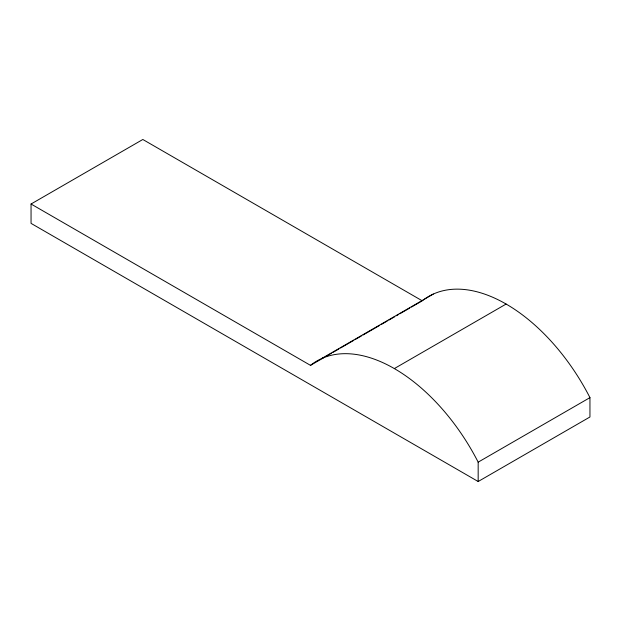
<?xml version="1.0" encoding="UTF-8"?>
<svg xmlns="http://www.w3.org/2000/svg" width="621" height="621" viewBox="0 0 621 621"><rect width="100%" height="100%" fill="white"/><g stroke="black" fill="none" stroke-linecap="round" stroke-linejoin="round"><path stroke-width="0.93" d="M423.01 300.246A154.691 89.315 60 0 1 589.95 397.626L589.95 416.986L478.17 481.516L31.05 223.374L31.05 204.014L142.83 139.484L422.28 300.82L411.436 307.077M321.577 358.565L433.357 294.036M31.05 204.014L310.5 365.358L323.844 357.649M325.513 356.687L331.358 353.318M333.019 352.355L338.864 348.979M340.533 348.016L353.877 340.308M355.546 339.345L361.383 335.977M363.052 335.014L379.734 325.381M381.403 324.418L387.248 321.049M388.909 320.087L394.754 316.71M396.423 315.747L398.092 314.785M399.761 313.822L409.767 308.047M394.335 368.579L506.115 304.049M310.5 365.358A154.691 89.315 60 0 1 478.17 462.156L589.95 397.626M478.17 462.156L478.17 481.516"/></g></svg>
